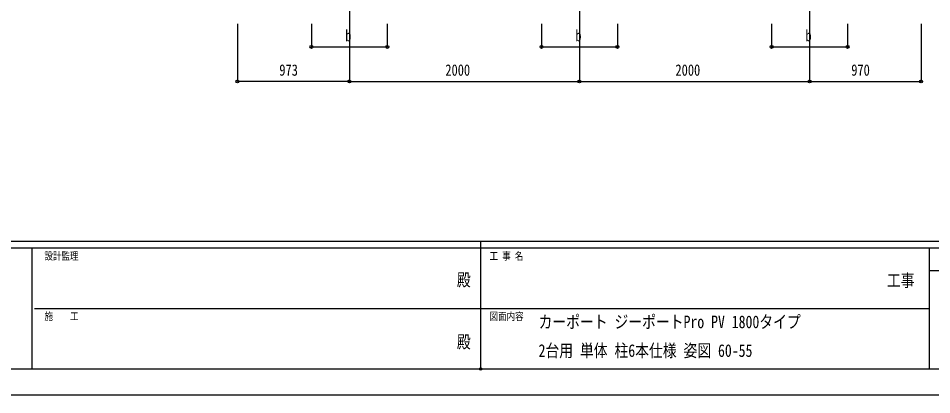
# Model space of a CAD drawing. Units: millimetres, scale not verified. Extents: x -12615 to 12615, y -8910 to 8910.
# Drawn here: x -4033 to 3907, y -8910 to -5632 of the extents above; entities that cross this region are included whole.
import ezdxf
from ezdxf.enums import TextEntityAlignment as Align

# ---------------------------------------------------------------- set-up
doc = ezdxf.new("R2010")
doc.units = ezdxf.units.MM
doc.header["$LTSCALE"] = 40
doc.header["$PDMODE"] = 32
doc.header["$PDSIZE"] = 20
for name, color, linetype in [('0-2_USER1', 3, 'Continuous'), ('0-3_YKK_12', 2, 'Continuous'), ('0-6_YKK_D', 6, 'Continuous'), ('0-7_YKK_ZWAK', 7, 'Continuous')]:
    doc.layers.add(name, color=color, linetype=linetype)
doc.styles.add('ＭＳ ゴシック', font='')
doc.styles.get('ＭＳ ゴシック').set_extended_font_data('MS Gothic')

msp = doc.modelspace()

# ---------------------------------------------------------------- linework, layer by layer
at = {"layer": '0-3_YKK_12'}
for p, q in [((-1155.09, -5332.18), (-1155.09, -5832.18)), ((844.91, -5332.18), (844.91, -5832.18)), ((2844.91, -5332.18), (2844.91, -5832.18))]:
    msp.add_line(p, q, dxfattribs=at)
at = {"layer": '0-6_YKK_D'}
for p, q in [((-2127.69, -5682.18), (-2127.69, -6183.18)), ((-1485.09, -5682.18), (-1485.09, -5883.18)), ((-1155.09, -5682.18), (-1155.09, -6183.18)), ((-1155.09, -5682.18), (-1155.09, -6183.18)), ((-825.09, -5682.18), (-825.09, -5883.18)), ((514.91, -5682.18), (514.91, -5883.18)), ((844.91, -5682.18), (844.91, -6183.18)), ((844.91, -5682.18), (844.91, -6183.18)), ((1174.91, -5682.18), (1174.91, -5883.18)), ((2514.91, -5682.18), (2514.91, -5883.18)), ((2844.91, -5682.18), (2844.91, -6183.18)), ((2844.91, -5682.18), (2844.91, -6183.18)), ((3174.91, -5682.18), (3174.91, -5883.18)), ((3814.42, -5682.18), (3814.42, -6183.18)), ((-1485.09, -5882.18), (-825.09, -5882.18)), ((514.91, -5882.18), (1174.91, -5882.18)), ((2514.91, -5882.18), (3174.91, -5882.18)), ((-1155.09, -6182.18), (-2127.69, -6182.18)), ((-1155.09, -6182.18), (844.91, -6182.18)), ((844.91, -6182.18), (2844.91, -6182.18)), ((2844.91, -6182.18), (3814.42, -6182.18))]:
    msp.add_line(p, q, dxfattribs=at)
for centre in [(-1485.09, -5882.18), (-825.09, -5882.18), (514.91, -5882.18), (1174.91, -5882.18), (2514.91, -5882.18), (3174.91, -5882.18), (-2127.69, -6182.18), (-1155.09, -6182.18), (-1155.09, -6182.18), (844.91, -6182.18), (844.91, -6182.18), (2844.91, -6182.18), (2844.91, -6182.18), (3814.42, -6182.18)]:
    msp.add_circle(centre, 12.75, dxfattribs=at)
at = {"layer": '0-7_YKK_ZWAK'}
for p, q in [((11685.06, -7575), (-11714.94, -7575)), ((-14.94, -7575), (-14.94, -8685)), ((-3914.94, -7635), (-11714.94, -7635)), ((-3914.94, -7635), (-3914.94, -8685)), ((-14.94, -7635), (-3914.94, -7635)), ((3885.06, -7635), (-14.94, -7635)), ((5955.06, -7830), (3885.06, -7830)), ((-3892.44, -8160), (-14.94, -8160)), ((-14.94, -8160), (3885.06, -8160)), ((-11714.94, -8685), (-3914.94, -8685)), ((-3914.94, -8685), (-14.94, -8685)), ((-14.94, -8685), (3885.06, -8685)), ((3885.06, -8685), (5955.06, -8685))]:
    msp.add_line(p, q, dxfattribs=at)
msp.add_lwpolyline([(-12615, -8910), (12615, -8910), (12615, 8910), (-12615, 8910)], close=True, dxfattribs=at)
msp.add_lwpolyline([(5955.06, -7635), (3885.06, -7635), (3885.06, -8685)], dxfattribs=at)
msp.add_point((-14.94, -8685), dxfattribs=at)

# ---------------------------------------------------------------- texts
at = {"layer": '0-2_USER1', "style": 'ＭＳ ゴシック', "width": 0.8}
for s, p in [('カーポート ジーポートPro PV 1800タイプ\u3000', (489.47, -8363.23)), ('2台用 単体 柱6本仕様 姿図 60-55', (489.47, -8613.23))]:
    msp.add_text(s, height=110, dxfattribs=at).set_placement(p, align=Align.BOTTOM_LEFT)
at = {"layer": '0-6_YKK_D', "style": 'ＭＳ ゴシック', "width": 0.8}
for s, p in [('b', (-1191.09, -5862.18)), ('b', (808.91, -5862.18)), ('b', (2808.91, -5862.18)), ('973', (-1763.79, -6162.18)), ('2000', (-320.69, -6162.18)), ('2000', (1679.31, -6162.18)), ('970', (3207.27, -6162.18))]:
    msp.add_text(s, height=98.97, dxfattribs=at).set_placement(p, align=Align.BOTTOM_LEFT)
at = {"layer": '0-7_YKK_ZWAK', "style": 'ＭＳ ゴシック', "width": 0.8}
for s, height, p in [('設計監理', 65.98, (-3804.94, -7755)), ('工 事 名', 65.98, (63.81, -7755)), ('殿', 110, (-221, -7997.5)), ('工事', 110, (3517, -8002.4)), ('施\u3000\u3000工', 65.98, (-3804.94, -8280)), ('図面内容', 65.98, (63.81, -8280)), ('殿', 110, (-221, -8537.5))]:
    msp.add_text(s, height=height, dxfattribs=at).set_placement(p, align=Align.BOTTOM_LEFT)

doc.saveas('drawing.dxf')
